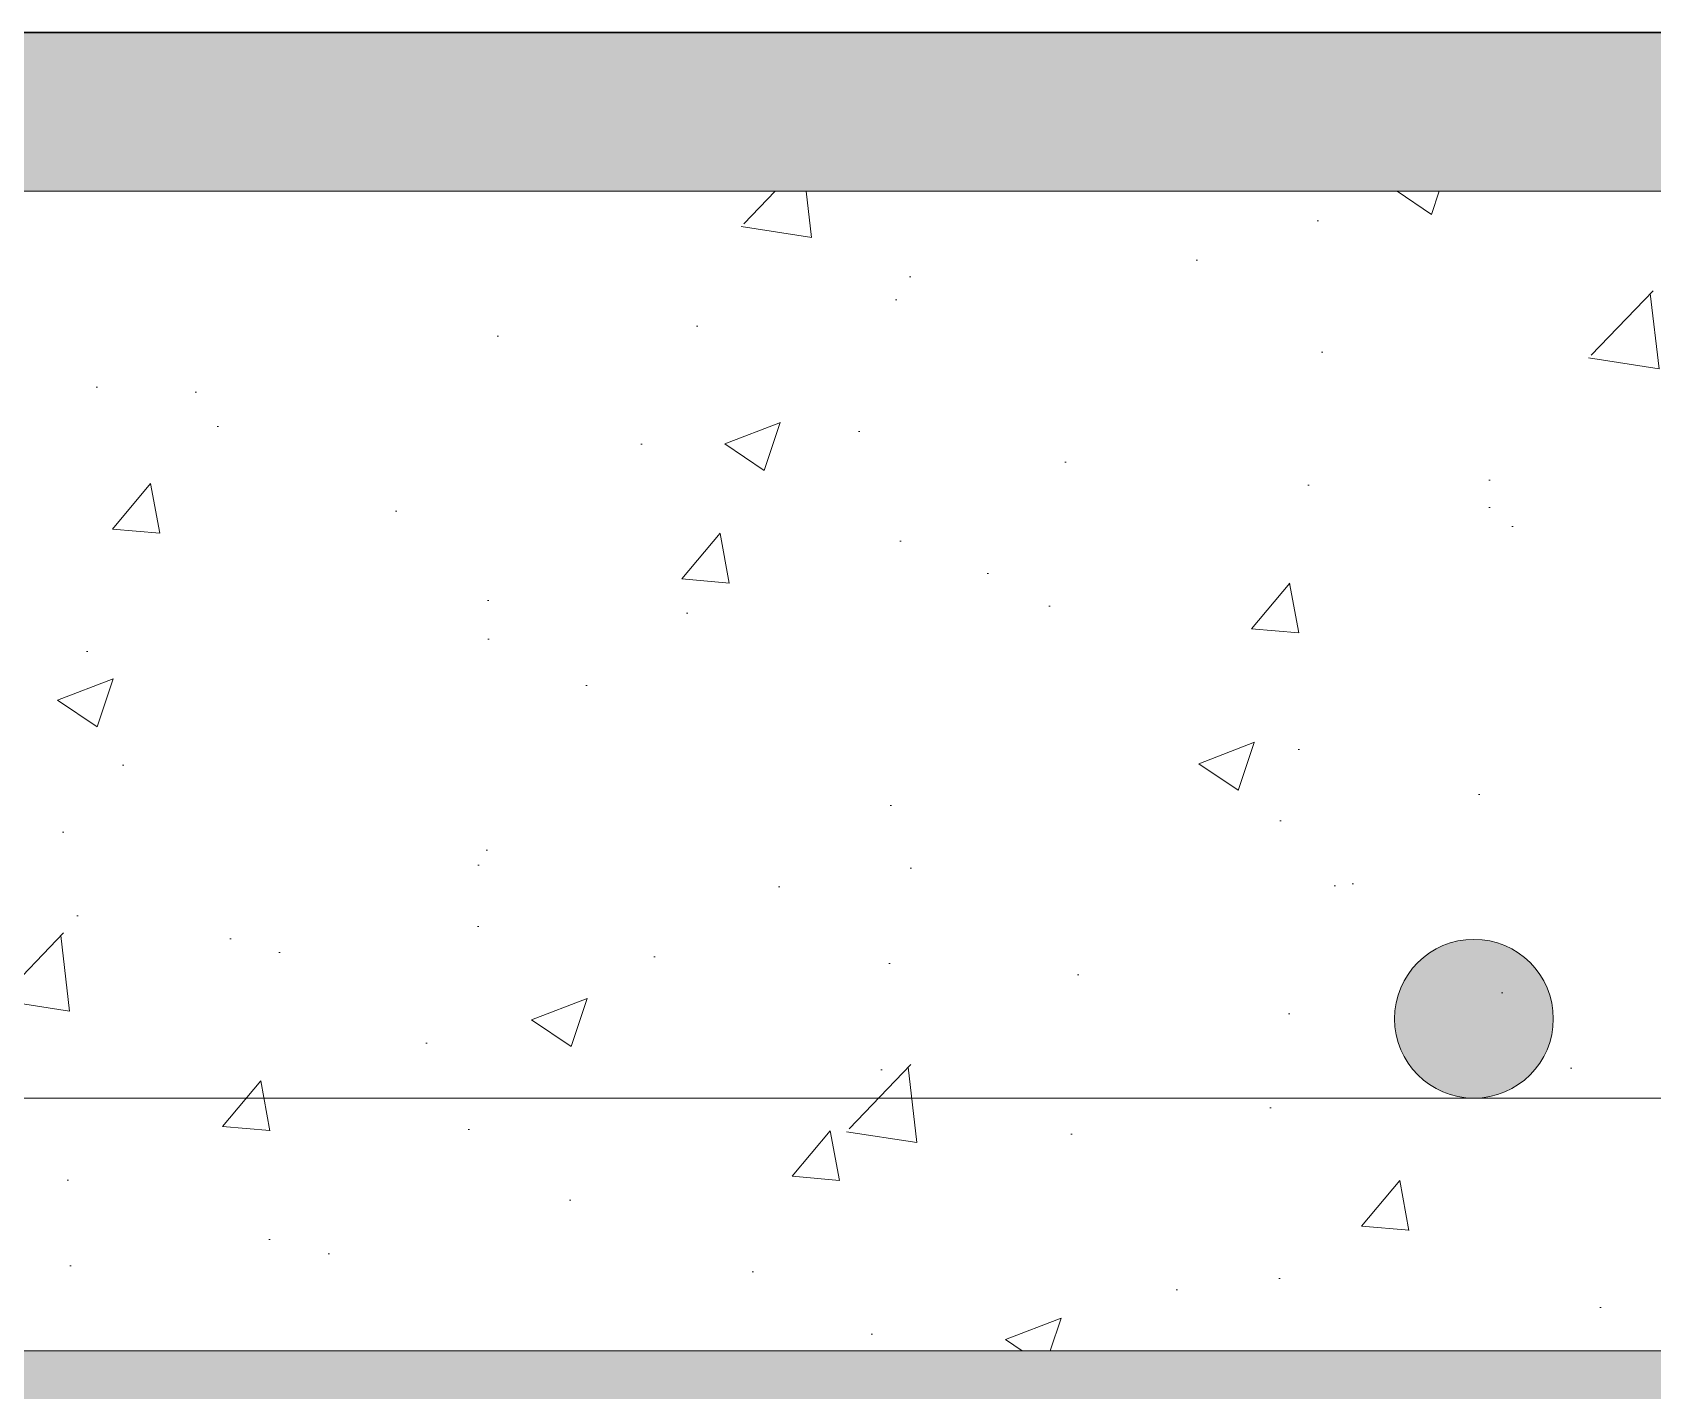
# Model space of a CAD drawing. Header units: millimetres. Extents: x -477324 to 554022, y -132142 to 283081.
# Drawn here: x -469056 to -468036, y 75713 to 76568 of the extents above; entities that cross this region are included whole.
import ezdxf

# ---------------------------------------------------------------- set-up
doc = ezdxf.new("R2010")
doc.units = ezdxf.units.MM
doc.layers.add('АР_Перегородки кирпич штрих', color=7, linetype='Continuous')
doc.layers.add('АР_Тонкие', color=250, linetype='Continuous', lineweight=0)
doc.layers.add('АР_Штриховка', color=252, linetype='Continuous', lineweight=0)

# ---------------------------------------------------------------- blocks, each defined once
blk = doc.blocks.new('Арматура_D-10')
at = {"layer": 'АР_Перегородки кирпич штрих', "transparency": 33554687}
h = blk.add_hatch(color=256, dxfattribs=at)
h.set_gradient(color2=(0, 0, 0), tint=1, name='SPHERICAL')
h.paths.add_polyline_path([(-59078.57, 235102.41, 1), (-59088.57, 235102.41, 1)])
at = {"layer": 'АР_Тонкие'}
blk.add_circle((-59083.57, 235102.41), 5, dxfattribs=at)

msp = doc.modelspace()

# ---------------------------------------------------------------- hatches: boundary and pattern name
at = {"layer": 'АР_Перегородки кирпич штрих', "transparency": 33554559}
h = msp.add_hatch(dxfattribs=at)
h.set_pattern_fill('AR-CONC', color=256, scale=0.5, style=0)
h.set_pattern_definition([(50, (128331.515, -1645337.64), (91.0923345, -7.9695428), [9.525, -104.775]), (355, (128331.515, -1645337.64), (-17.6217107, 95.5284226), [7.62, -83.820292]), (100.4514447, (128339.11, -1645338.3), (73.4706235, 87.558876), [8.0950044, -89.0451223]), (46.1842, (128331.51, -1645312.24), (135.5395204, -21.021164), [14.2875, -157.1625]), (96.635558, (128342.81, -1645313.99), (118.702067, 123.713062), [12.142512, -133.567804]), (351.184151, (128331.51, -1645312.24), (118.702067, 123.713062), [11.429984, -125.729866]), (21, (128344.215, -1645318.59), (75.8071956, -51.132599), [9.525, -104.775]), (326, (128344.215, -1645318.59), (30.901014, 92.093983), [7.62, -83.82]), (71.451445, (128350.53, -1645322.85), (106.7082096, 40.9613844), [8.0950044, -89.044969]), (37.5, (128331.515, -1645337.638), (1.5443016, 42.27751944), [0, -82.804, 0, -85.09, 0, -84.1375]), (7.5, (128331.515, -1645337.64), (33.4098313, 50.0902874), [0, -48.514, 0, -80.899, 0, -32.0675]), (327.5, (128303.194, -1645337.638), (67.7952976, -2.864372), [0, -31.75, 0, -99.06, 0, -131.445]), (317.5, (128290.494, -1645337.64), (74.0645907, 12.7132455), [0, -41.275, 0, -65.786, 0, -93.345])])
h.paths.add_polyline_path([(-463501.3, 76468.2), (-463501.3, 76568.2), (-470326.7, 76568.2), (-470326.7, 76468.2)])
at = {"layer": 'АР_Перегородки кирпич штрих', "transparency": 33554687}
msp.add_hatch(color=256, dxfattribs=at).paths.add_polyline_path([(-470326.7, 75738.2), (-470326.7, 75688.2), (-463501.3, 75688.2), (-463501.3, 75738.2)])
at = {"layer": 'АР_Штриховка', "ltscale": 100, "true_color": 0x000000}
h = msp.add_hatch(dxfattribs=at)
h.set_pattern_fill('AR-CONC', color=18, scale=50, style=0)
h.set_pattern_definition([(50, (-5148656.87, 808334.77), (358.630091, -31.376067), [37.5, -412.5]), (355, (-5148656.87, 808334.77), (-69.375667, 376.096067), [30, -330]), (100.4514445, (-5148627, 808332.16), (289.254423, 344.719995), [31.870096, -350.571056]), (46.1842, (-5148656.87, 808434.77), (533.620665, -82.75964), [56.25, -618.75]), (96.635635, (-5148612.4, 808427.9), (467.33097, 487.0593), [47.80517, -525.85688]), (351.184164, (-5148656.9, 808434.77), (467.33097, 487.0593), [45, -495]), (21, (-5148606.87, 808409.77), (298.453526, -201.309445), [37.5, -412.5]), (326, (-5148606.87, 808409.77), (121.657666, 362.575023), [30, -330]), (71.451445, (-5148582, 808393), (420.111188, 161.265576), [31.870095, -350.571056]), (37.5, (-5148656.87, 808334.77), (6.0799277, 166.446927), [0, -326, 0, -335, 0, -331.25]), (7.5, (-5148656.87, 808334.77), (131.534769, 197.205856), [0, -191, 0, -318.5, 0, -126.25]), (327.5, (-5148768.37, 808334.77), (266.911218, -11.277436), [0, -125, 0, -390, 0, -517.5]), (317.5, (-5148818.37, 808334.77), (291.593085, 50.052491), [0, -162.5, 0, -259, 0, -367.5])])
h.paths.add_polyline_path([(-463501.3, 76468.2), (-470326.7, 76468.2), (-470326.7, 75738.2), (-463501.3, 75738.2)])

# ---------------------------------------------------------------- linework, layer by layer
at = {"layer": 'АР_Тонкие', "lineweight": 30}
msp.add_line((-470326.7, 76568.2), (-463501.3, 76568.2), dxfattribs=at)
at = {"layer": 'АР_Тонкие'}
for points in [[(-470326.7, 76468.2), (-463501.3, 76468.2)], [(-463501.3, 75897.2), (-470326.7, 75897.2)], [(-470326.7, 75738.2), (-470326.7, 75738.2), (-463501.3, 75738.2)]]:
    msp.add_lwpolyline(points, dxfattribs=at)

# ---------------------------------------------------------------- block references
at = {"layer": 'АР_Тонкие', "xscale": 10, "yscale": 10, "zscale": 10}
msp.add_blockref('Арматура_D-10', (122687.6, -2275076.9), dxfattribs=at)

doc.saveas('drawing.dxf')
